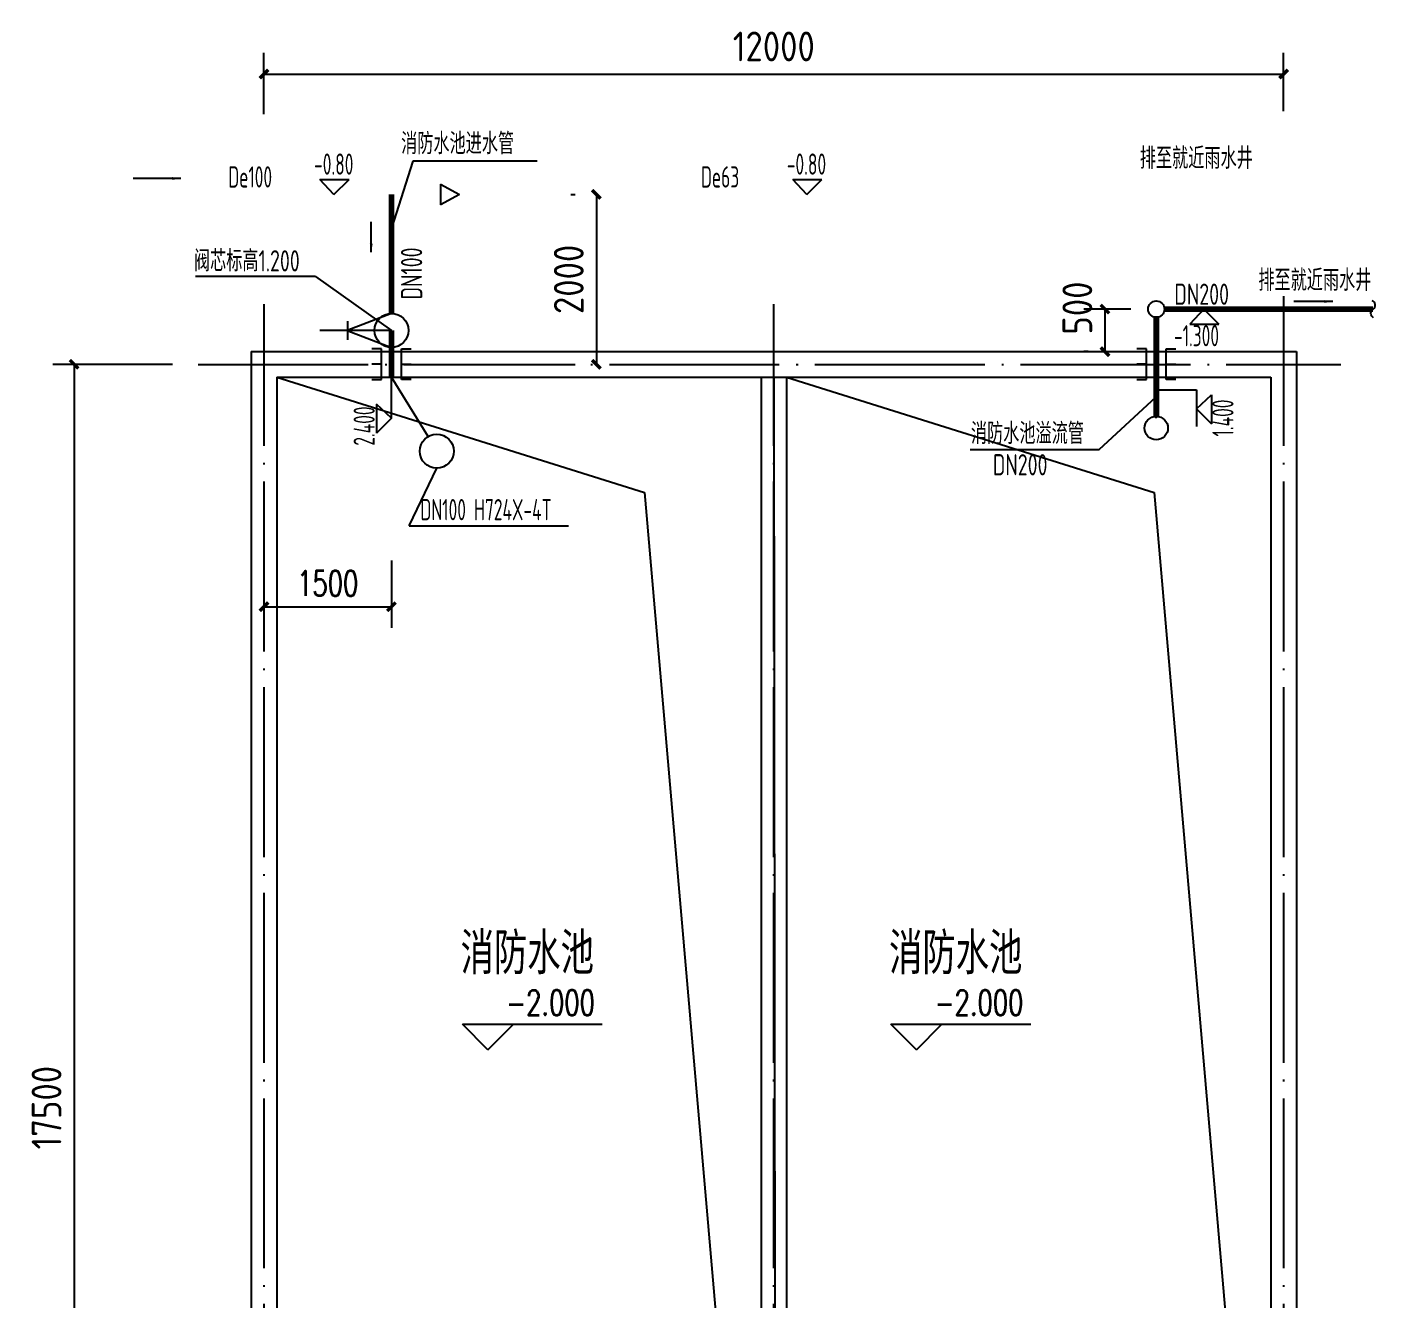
# Model space of a CAD drawing. Extents: x 5394041 to 5729212, y -433068 to -301615.
# Drawn here: x 5707123 to 5722999, y -369236 to -354262 of the extents above; entities that cross this region are included whole.
import ezdxf

# ---------------------------------------------------------------- set-up
doc = ezdxf.new("R2010")
doc.units = 0
doc.header["$LTSCALE"] = 1000
doc.header["$MEASUREMENT"] = 0
doc.linetypes.add('CENTER', pattern=[2, 1.25, -0.25, 0.25, -0.25])
doc.linetypes.add('DOTE', pattern=[2.42, 2, -0.2, 0.02, -0.2])
doc.layers.get('0').update_dxf_attribs({"linetype": 'CONTINUOUS'})
doc.layers.get('Defpoints').update_dxf_attribs({"linetype": 'CONTINUOUS'})
for name, color, linetype in [('DIM_ELEV', 3, 'CONTINUOUS'), ('DOTE', 252, 'CONTINUOUS'), ('EQUIP_给水', 7, 'CONTINUOUS'), ('PUB_DIM', 3, 'CONTINUOUS'), ('PUB_TEXT', 7, 'CONTINUOUS'), ('TWT_DIM', 3, 'CONTINUOUS')]:
    doc.layers.add(name, color=color, linetype=linetype)
doc.layers.add('给水管', color=3, linetype='CONTINUOUS', lineweight=100)
doc.layers.add('给水管线', color=3, linetype='CONTINUOUS', lineweight=15)
doc.styles.add('_HZTXT', font='txt.shx', dxfattribs={"width": 0.8, "bigfont": 'HZTXT.shx'})
doc.styles.add('_TCH_DIM', font='SIMPLEX', dxfattribs={"bigfont": 'GBCBIG'})
doc.styles.add('_TCH_DIM_T3', font='SIMPLEX', dxfattribs={"width": 0.705882, "bigfont": 'GBCBIG'})
doc.styles.add('sceie', font='sceie.shx', dxfattribs={"width": 0.7, "bigfont": 'sceic.shx'})
doc.styles.get("Standard").update_dxf_attribs({"font": 'GBENOR', "bigfont": 'GBCBIG'})
doc.linetypes.add('J_LINE', pattern='A,30,-4,["J",Standard,S=2.54,R=0,X=-2.54,Y=-1.27],-2', length=36)
doc.dimstyles.new('_TWT_ARCH&&100', dxfattribs={"dimtxt": 297.5, "dimasz": 100, "dimexe": 250, "dimexo": 300, "dimgap": 126.25, "dimtad": 1, "dimdec": 0, "dimzin": 0, "dimdsep": 46, "dimtxsty": '_TCH_DIM_T3', "dimblk": 'ARCHTICK', "dimcen": 0.09, "dimclrt": 7, "dimazin": 2, "dimtfac": 1, "dimtdec": 0, "dimtix": 1, "dimtmove": 2, "dimatfit": 3, "dimfxl": 0, "dimtolj": 1, "dimtzin": 0, "dimarcsym": 0})
doc.dimstyles.get("Standard").update_dxf_attribs({"dimscale": 100, "dimtxt": 3.5, "dimasz": 1, "dimexe": 2.5, "dimexo": 3, "dimgap": 1.5, "dimtad": 1, "dimdec": 0, "dimzin": 0, "dimdsep": 46, "dimtxsty": 'Standard', "dimblk": 'ARCHTICK', "dimcen": 0.09, "dimadec": 0, "dimazin": 0, "dimtfac": 1, "dimtdec": 0, "dimtix": 1, "dimtmove": 2, "dimatfit": 3, "dimfxl": 0, "dimtolj": 1, "dimtzin": 0, "dimarcsym": 0})

# ---------------------------------------------------------------- blocks, each defined once
blk = doc.blocks.new('tg')
at = {"color": 1, "linetype": 'CENTER', "ltscale": 0.2}
blk.add_line((156122, -72370), (156122, -71788), dxfattribs=at)
for p, q in [((156025, -71928), (155930, -71928)), ((156025, -72228), (156025, -71928)), ((156219, -72228), (156219, -71928)), ((156219, -71928), (156313, -71928)), ((156025, -72078), (155930, -72078)), ((156219, -72078), (156313, -72078)), ((155930, -72228), (156025, -72228)), ((156313, -72228), (156219, -72228))]:
    blk.add_line(p, q)
blk = doc.blocks.new('_ArchTick')
at = {"color": 0, "linetype": 'ByBlock', "const_width": 0.4}
blk.add_lwpolyline([(-0.5, -0.5), (0.5, 0.5)], dxfattribs=at)
blk = doc.blocks.new('*D510')
at = {"layer": 'Defpoints', "color": 0, "transparency": 16777216}
for p in [(5709912, -360241), (5711412, -360241), (5711412, -361086)]:
    blk.add_point(p, dxfattribs=at)
at = {"layer": 'TWT_DIM', "color": 0, "lineweight": -2, "transparency": 16777216}
for p, q in [((5709912, -360541), (5709912, -361336)), ((5711412, -360541), (5711412, -361336)), ((5709912, -361086), (5711412, -361086))]:
    blk.add_line(p, q, dxfattribs=at)
at = {"layer": 'TWT_DIM', "color": 0, "lineweight": -2, "transparency": 16777216, "xscale": 100, "yscale": 100, "zscale": 100, "rotation": 180}
blk.add_blockref('_ArchTick', (5709912, -361086), dxfattribs=at)
at = {"layer": 'TWT_DIM', "color": 0, "lineweight": -2, "transparency": 16777216, "xscale": 100, "yscale": 100, "zscale": 100}
blk.add_blockref('_ArchTick', (5711412, -361086), dxfattribs=at)
at = {"layer": 'TWT_DIM', "color": 7, "transparency": 16777216, "insert": (5710662, -360811), "char_height": 297.5, "attachment_point": 5, "style": '_TCH_DIM_T3'}
blk.add_mtext('\\A1;1500', dxfattribs=at)
blk = doc.blocks.new('$TwtSys$00000132')
at = {"elevation": 0}
blk.add_lwpolyline([(7, -101, -0.575183), (0, 0, 0.604745), (-11, 101, 16.924828)], format="xyb", dxfattribs=at)
blk = doc.blocks.new('*D511')
at = {"color": 0, "lineweight": -2, "transparency": 16777216}
for p, q in [((5720112, -357583), (5719559, -357583)), ((5719809, -357583), (5719809, -358083)), ((5719612, -358083), (5719559, -358083))]:
    blk.add_line(p, q, dxfattribs=at)
at = {"layer": 'Defpoints', "color": 0, "transparency": 16777216}
for p in [(5720412, -357583), (5719809, -358083), (5719912, -358083)]:
    blk.add_point(p, dxfattribs=at)
at = {"color": 0, "lineweight": -2, "transparency": 16777216, "xscale": 100, "yscale": 100, "zscale": 100}
for p, rotation in [((5719809, -357583), 90), ((5719809, -358083), 270)]:
    blk.add_blockref('_ArchTick', p, dxfattribs=dict(at, rotation=rotation))
at = {"color": 0, "transparency": 16777216, "insert": (5719484, -357571), "char_height": 350, "attachment_point": 5, "rotation": 90}
blk.add_mtext('\\A1;500', dxfattribs=at)
blk = doc.blocks.new('*D512')
at = {"color": 0, "lineweight": -2, "transparency": 16777216}
for p, q in [((5713524, -356233), (5713574, -356233)), ((5713824, -356233), (5713824, -358233)), ((5713524, -358233), (5713574, -358233))]:
    blk.add_line(p, q, dxfattribs=at)
at = {"layer": 'Defpoints', "color": 0, "transparency": 16777216}
for p in [(5713824, -356233), (5713824, -358233), (5713824, -358233)]:
    blk.add_point(p, dxfattribs=at)
at = {"color": 0, "lineweight": -2, "transparency": 16777216, "xscale": 100, "yscale": 100, "zscale": 100}
for p, rotation in [((5713824, -356233), 90), ((5713824, -358233), 270)]:
    blk.add_blockref('_ArchTick', p, dxfattribs=dict(at, rotation=rotation))
at = {"color": 0, "transparency": 16777216, "insert": (5713499, -357233), "char_height": 350, "attachment_point": 5, "rotation": 90}
blk.add_mtext('\\A1;2000', dxfattribs=at)
blk = doc.blocks.new('*D513')
at = {"color": 0, "lineweight": -2, "transparency": 16777216}
for p, q in [((5709912, -355290), (5709912, -354566)), ((5721912, -355252), (5721912, -354566)), ((5709912, -354816), (5721912, -354816))]:
    blk.add_line(p, q, dxfattribs=at)
at = {"layer": 'Defpoints', "color": 0, "transparency": 16777216}
for p in [(5721912, -354816), (5709912, -355590), (5721912, -355552)]:
    blk.add_point(p, dxfattribs=at)
at = {"color": 0, "lineweight": -2, "transparency": 16777216, "xscale": 100, "yscale": 100, "zscale": 100, "rotation": 180}
blk.add_blockref('_ArchTick', (5709912, -354816), dxfattribs=at)
at = {"color": 0, "lineweight": -2, "transparency": 16777216, "xscale": 100, "yscale": 100, "zscale": 100}
blk.add_blockref('_ArchTick', (5721912, -354816), dxfattribs=at)
at = {"color": 0, "transparency": 16777216, "insert": (5715912, -354491), "char_height": 350, "attachment_point": 5}
blk.add_mtext('\\A1;12000', dxfattribs=at)
blk = doc.blocks.new('*D514')
at = {"color": 0, "lineweight": -2, "transparency": 16777216}
for p, q in [((5708837, -358233), (5707428, -358233)), ((5707678, -358233), (5707678, -375733)), ((5708837, -375733), (5707428, -375733))]:
    blk.add_line(p, q, dxfattribs=at)
at = {"layer": 'Defpoints', "color": 0, "transparency": 16777216}
for p in [(5709137, -358233), (5707678, -375733), (5709137, -375733)]:
    blk.add_point(p, dxfattribs=at)
at = {"color": 0, "lineweight": -2, "transparency": 16777216, "xscale": 100, "yscale": 100, "zscale": 100}
for p, rotation in [((5707678, -358233), 90), ((5707678, -375733), 270)]:
    blk.add_blockref('_ArchTick', p, dxfattribs=dict(at, rotation=rotation))
at = {"color": 0, "transparency": 16777216, "insert": (5707353, -366983), "char_height": 350, "attachment_point": 5, "rotation": 90}
blk.add_mtext('\\A1;17500', dxfattribs=at)

msp = doc.modelspace()

# ---------------------------------------------------------------- linework, layer by layer
at = {"color": 0}
for p, q in [((5711662.6, -355840.6), (5711412.5, -356629.1)), ((5713128, -355840.6), (5711662.6, -355840.6)), ((5711988.1, -356112.9), (5711988.1, -356353.7)), ((5711988.1, -356112.9), (5712211, -356233.3)), ((5712211, -356233.3), (5711988.1, -356353.7)), ((5710062.5, -358383.3), (5714389.7, -359739.8)), ((5716062.5, -358383.3), (5720389.7, -359739.8)), ((5720412.5, -358383.3), (5720412.5, -358845.7)), ((5719742.3, -359235.5), (5720412.5, -358614.5)), ((5720412.5, -358532.8), (5720884.5, -358532.8)), ((5720884.5, -358532.8), (5720884.5, -358963.8)), ((5718222.8, -359235.5), (5719742.3, -359235.5))]:
    msp.add_line(p, q, dxfattribs=at)
at = {"ltscale": 200}
for p, q in [((5710570.9, -356056.2), (5710912.8, -356056.2)), ((5710735.7, -356233.3), (5710570.9, -356056.2)), ((5710735.7, -356233.3), (5710912.8, -356056.2)), ((5716133.9, -356056.2), (5716475.8, -356056.2)), ((5716298.6, -356233.3), (5716133.9, -356056.2)), ((5716298.6, -356233.3), (5716475.8, -356056.2)), ((5710517.9, -357197.1), (5709105.8, -357197.1)), ((5710517.9, -357197.1), (5711412.5, -357833.3)), ((5711412.5, -357633.3), (5710890.5, -357833.3)), ((5720972.9, -357583.3), (5720808.1, -357760.5)), ((5720972.9, -357583.3), (5721150, -357760.5)), ((5711412.5, -357833.3), (5710569.5, -357833.3)), ((5710890.5, -357833.3), (5711412.5, -358033.3)), ((5710893.5, -357724.5), (5710893.5, -357944.5)), ((5720808.1, -357760.5), (5721150, -357760.5)), ((5720884.5, -358756.9), (5721061.6, -358592.2)), ((5721061.6, -358592.2), (5721061.6, -358934.1)), ((5711235.3, -358700.8), (5711235.3, -359042.7)), ((5711412.4, -358865.5), (5711235.3, -358700.8)), ((5720884.5, -358756.9), (5721061.6, -358934.1)), ((5711412.4, -358865.5), (5711235.3, -359042.7)), ((5711621.4, -360134.4), (5711945.1, -359455.9)), ((5711621.4, -360134.4), (5713494.9, -360134.4))]:
    msp.add_line(p, q, dxfattribs=at)
at = {"linetype": 'ByBlock'}
for p, q in [((5709762.5, -358083.3), (5722062.5, -358083.3)), ((5709762.5, -358083.3), (5709762.5, -375883.3)), ((5722062.5, -358083.3), (5722062.5, -375883.3)), ((5710062.5, -358383.3), (5721762.5, -358383.3)), ((5710062.5, -358383.3), (5710062.5, -375583.3)), ((5715762.5, -358383.3), (5715762.5, -375583.3)), ((5716062.5, -358383.3), (5716062.5, -375583.3)), ((5721762.5, -358383.3), (5721762.5, -375583.3))]:
    msp.add_line(p, q, dxfattribs=at)
for p, q in [((5711845.1, -359082.7), (5711412.5, -358383.3)), ((5715912.5, -358383.3), (5715927.3, -375526.9)), ((5711412.5, -358865.5), (5711412.5, -358582.9)), ((5720412.5, -358865.5), (5720412.5, -358582.9)), ((5714389.7, -359739.8), (5715762.5, -375583.3)), ((5720389.7, -359739.8), (5721762.5, -375583.3))]:
    msp.add_line(p, q)
at = {"color": 3, "const_width": 70}
for points in [[(5711412.5, -357633.3), (5711412.5, -356233.3)], [(5711412.5, -358383.3), (5711412.5, -357833.3)]]:
    msp.add_lwpolyline(points, dxfattribs=at)
at = {"color": 4, "const_width": 70}
for points in [[(5720412.5, -358847.2), (5720412.5, -357679.6)], [(5720508.7, -357583.3), (5722964, -357583.3)]]:
    msp.add_lwpolyline(points, dxfattribs=at)
msp.add_circle((5720412.5, -357583.3), 96.2)
at = {"ltscale": 200}
for centre in [(5711412.5, -357833.3), (5711945.1, -359255.9)]:
    msp.add_circle(centre, 200, dxfattribs=at)
at = {"color": 0}
msp.add_circle((5720412.5, -358983.3), 137.6, dxfattribs=at)
at = {"layer": 'DIM_ELEV'}
for p, q in [((5712547.4, -366300.4), (5712247.4, -366000.4)), ((5712247.4, -366000.4), (5713892.9, -366000.4)), ((5712547.4, -366300.4), (5712847.4, -366000.4)), ((5717589.5, -366300.4), (5717289.5, -366000.4)), ((5717289.5, -366000.4), (5718935, -366000.4)), ((5717589.5, -366300.4), (5717889.5, -366000.4))]:
    msp.add_line(p, q, dxfattribs=at)
at = {"layer": 'DOTE', "linetype": 'DOTE'}
for p, q in [((5709912.5, -388233.3), (5709912.5, -357523.3)), ((5715912.5, -388233.3), (5715912.5, -357523.3)), ((5721912.5, -388233.3), (5721912.5, -357431.4)), ((5709136.6, -358233.3), (5722586.1, -358233.3))]:
    msp.add_line(p, q, dxfattribs=at)
at = {"layer": '给水管线', "linetype": 'J_LINE', "ltscale": 0.1, "const_width": 1, "flags": 128}
for points in [[(5707438, -356233.3), (5711988.1, -356233.3)], [(5712211, -356233.3), (5722811.1, -356233.3)]]:
    msp.add_lwpolyline(points, dxfattribs=at)

# ---------------------------------------------------------------- block references
at = {"xscale": 1.200000000186265, "yscale": 1.200000000186265, "zscale": 1.200000000186265}
for p in [(5524066.6, -271738.7), (5533066.6, -271738.7)]:
    msp.add_blockref('tg', p, dxfattribs=at)
at = {"layer": 'EQUIP_给水'}
msp.add_blockref('$TwtSys$00000132', (5722963.7, -357583.3, 0), dxfattribs=at)

# ---------------------------------------------------------------- texts
at = {"layer": 'PUB_DIM', "style": '_HZTXT', "width": 0.8}
for p in [(5712226.4, -365411.7), (5717268.5, -365411.7)]:
    msp.add_text('消防水池', height=490.23, dxfattribs=at).set_placement(p)
at = {"layer": 'PUB_TEXT', "style": '_TCH_DIM', "width": 0.705882}
for p in [(5712762.9, -365895.4), (5717805, -365895.4)]:
    msp.add_text('-2.000', height=297.5, dxfattribs=at).set_placement(p)
at = {"layer": '给水管', "color": 0, "lineweight": -3, "ltscale": 200, "style": 'sceie'}
for s, width, p in [('消防水池进水管', 0.8, (5711525.8, -355759.3)), ('-0.80', 0.7, (5710502.2, -356001)), ('-0.80', 0.7, (5716065.2, -356001)), ('排至就近雨水井', 0.8, (5720219, -355931.8, 0)), ('De100', 0.7, (5709491.8, -356151.9)), ('De63', 0.7, (5715054.8, -356151.9)), ('阀芯标高1.200', 0.8, (5709087.6, -357139.8)), ('排至就近雨水井', 0.8, (5721614.1, -357368.1, 0)), ('DN200', 0.8, (5720625.9, -357532.3)), ('-1.300', 0.7, (5720622.1, -358020.9)), ('消防水池溢流管', 0.8, (5718231.5, -359171.9)), ('DN200', 0.8, (5718489.6, -359540.2)), ('DN100 H724X-4T', 0.7, (5711753.2, -360068.7))]:
    msp.add_text(s, height=250, dxfattribs=dict(at, width=width)).set_placement(p)
for s, width, p in [('DN100', 0.8, (5711774, -357469.3)), ('2.400', 0.7, (5711216, -359190.9)), ('1.400', 0.7, (5721322.1, -359082.3))]:
    msp.add_text(s, height=250, rotation=90, dxfattribs=dict(at, width=width)).set_placement(p)

# ---------------------------------------------------------------- dimensions: what is measured, and where the dimension line sits
at = {"color": 0}
dim = msp.add_linear_dim(base=(5721912.5, -354816.5), p1=(5709912.5, -355590.3), p2=(5721912.5, -355551.7), dimstyle='Standard', override={"dimfxl": 100}, dxfattribs=at)
dim.commit()
dim.dimension.update_dxf_attribs({"geometry": '*D513', "text_midpoint": (5715912.5, -354491.5)})
for base, p1, p2, picture, middle in [((5713824.4, -358233.3), (5713824.4, -356233.3), (5713824.4, -358233.3), '*D512', (5713499.4, -357233.3)), ((5707677.5, -375733.3), (5709136.6, -358233.3), (5709136.6, -375733.3), '*D514', (5707352.5, -366983.3))]:
    dim = msp.add_linear_dim(base=base, p1=p1, p2=p2, angle=90, dimstyle='Standard', override={"dimfxl": 100}, dxfattribs=at)
    dim.commit()
    dim.dimension.update_dxf_attribs({"geometry": picture, "text_midpoint": middle})
dim = msp.add_linear_dim(base=(5719809.2, -358083.3), p1=(5720412.5, -357583.3), p2=(5719912.4, -358083.3), angle=90, dimstyle='Standard', override={"dimfxl": 100}, dxfattribs=at)
dim.commit()
dim.dimension.update_dxf_attribs({"geometry": '*D511', "text_midpoint": (5719484.2, -357570.7), "dimtype": 160})
at = {"layer": 'TWT_DIM'}
dim = msp.add_aligned_dim(p1=(5709912.5, -360240.7), p2=(5711412.5, -360240.7), distance=-845.4, dimstyle='_TWT_ARCH&&100', dxfattribs=at)
dim.commit()
dim.dimension.update_dxf_attribs({"geometry": '*D510', "text_midpoint": (5710662.5, -360811.1)})

# ---------------------------------------------------------------- leaders
at = {"color": 0}
for points in [[(5708933.4, -356045.2), (5708372.9, -356045.2)], [(5711174, -356914.2), (5711174, -356554.5)], [(5722489.3, -357493.2), (5722032.3, -357493.2)]]:
    msp.add_leader(points, dimstyle='Standard', override={"dimgap": 1.5, "dimtad": 0, "dimfxl": 100}, dxfattribs=at)

doc.saveas('drawing.dxf')
